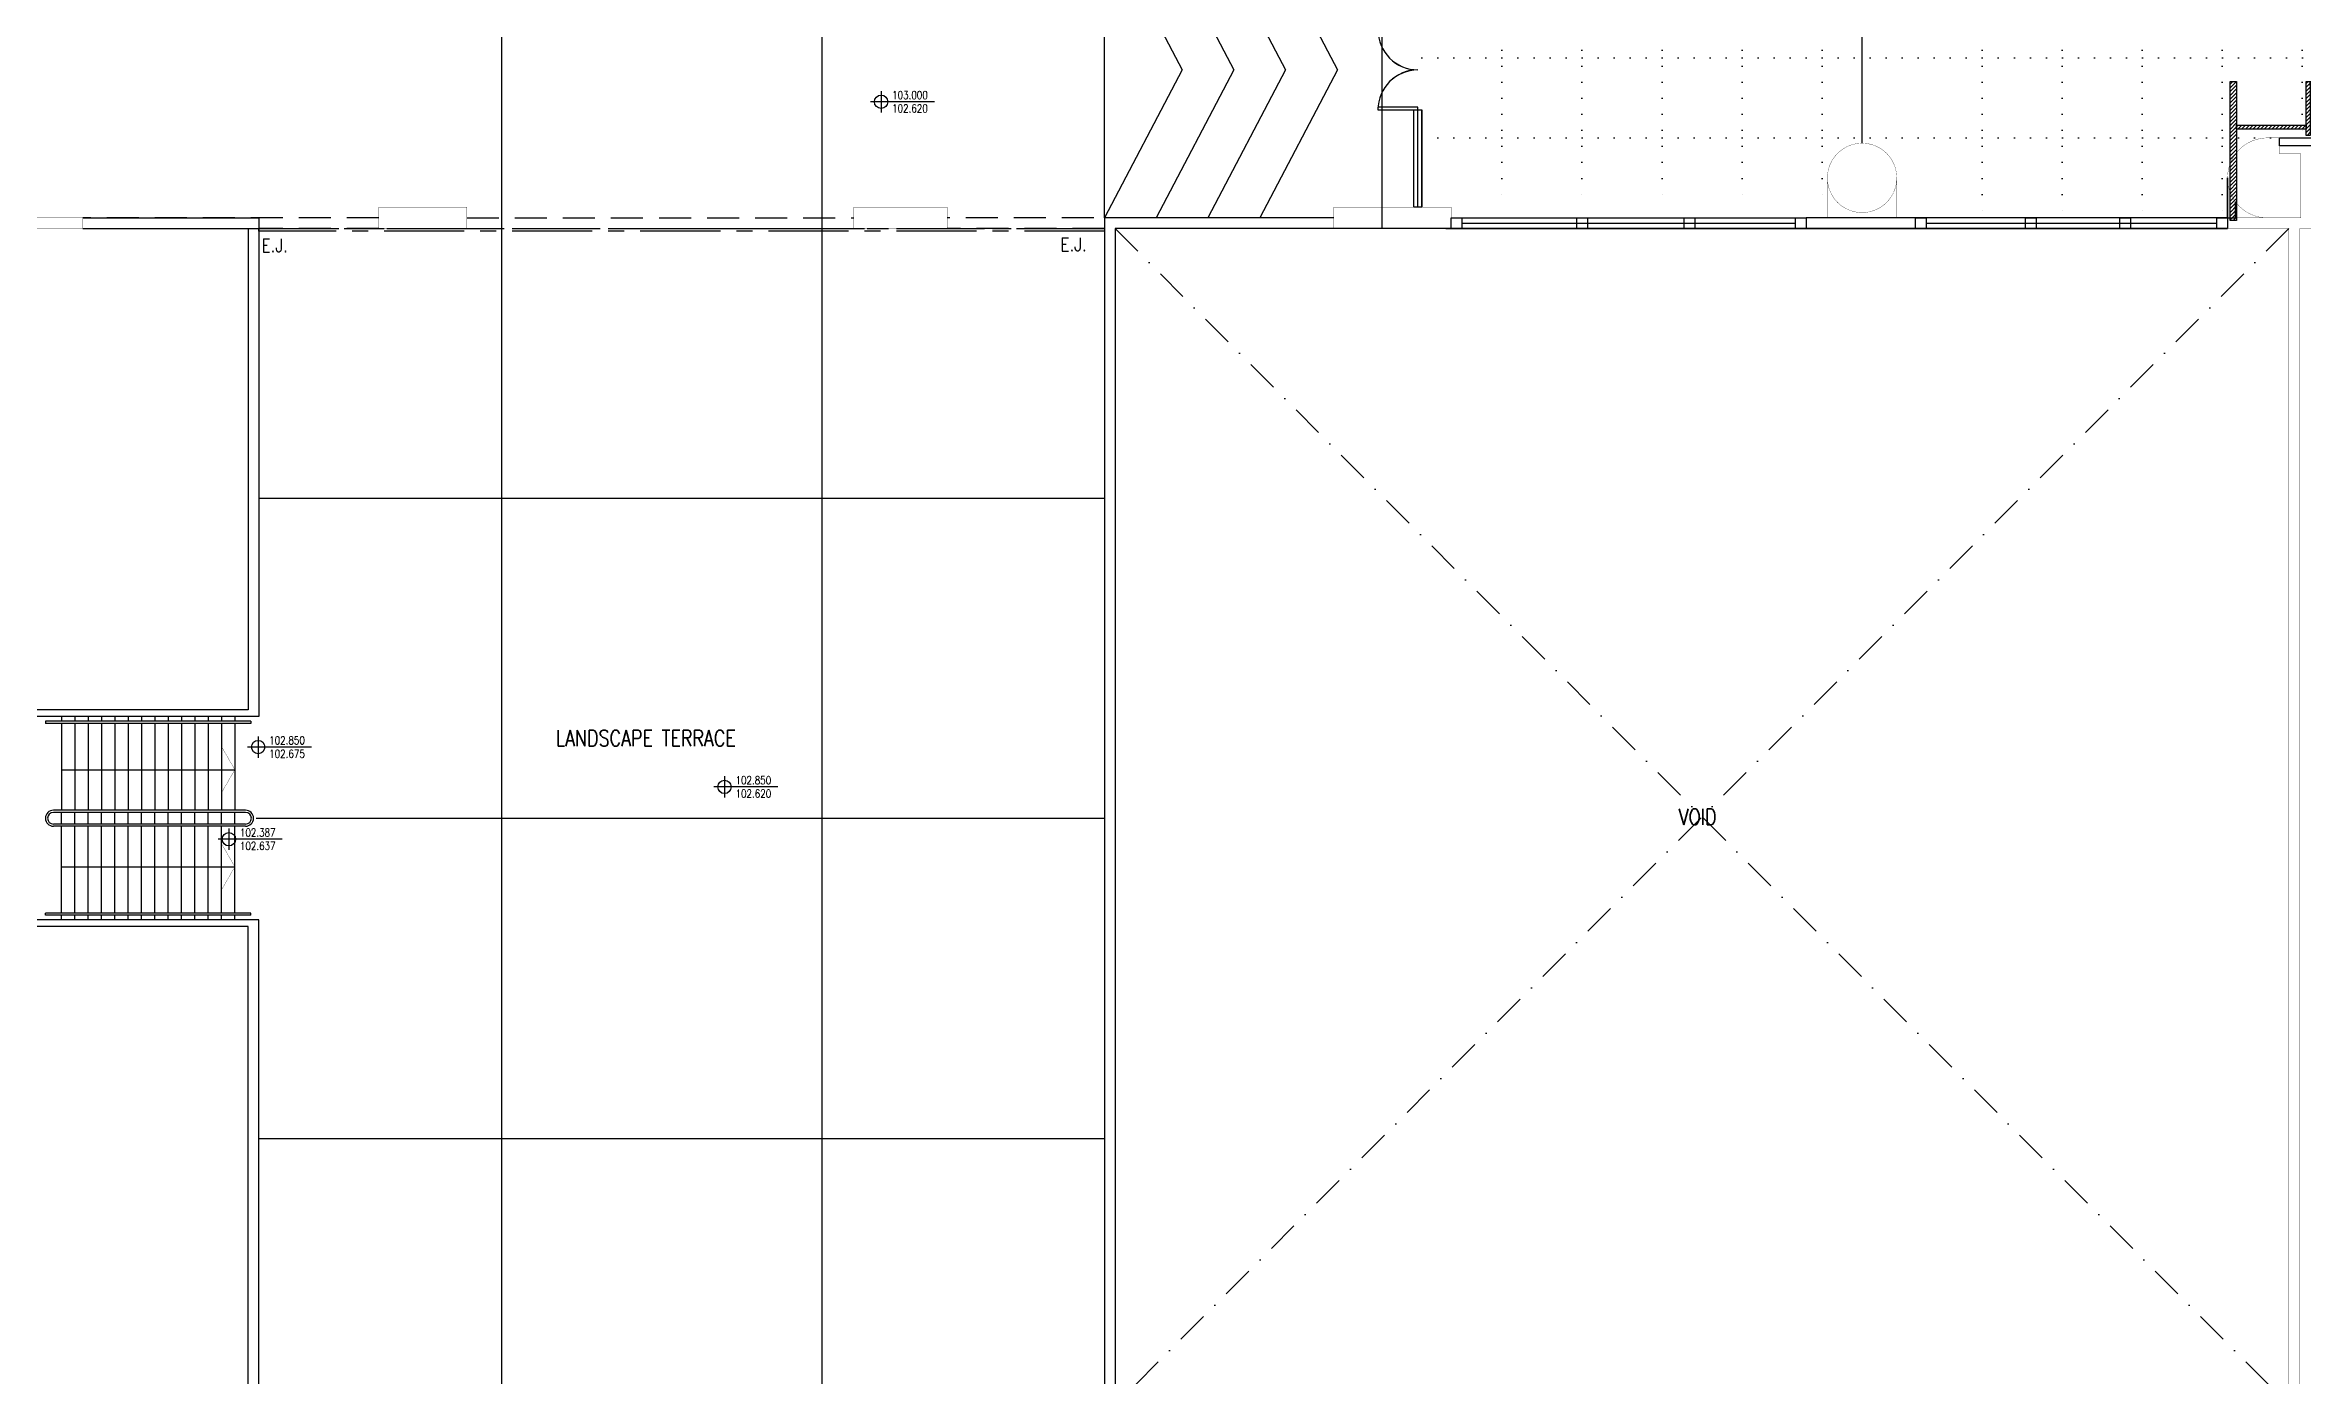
# Model space of a CAD drawing. Header units: millimetres. Extents: x -164841 to 156300, y -101000 to 60475.
# Drawn here: x -73056 to -30739, y -15650 to 9288 of the extents above; entities that cross this region are included whole.
import ezdxf

# ---------------------------------------------------------------- set-up
doc = ezdxf.new("R2010")
doc.units = ezdxf.units.MM
doc.header["$LTSCALE"] = 1200
for name, pattern in [('s2103a$0$CENTER', [2, 1.25, -0.25, 0.25, -0.25]), ('s2103a$0$DASHDOT', [1, 0.5, -0.25, 0, -0.25]), ('s2103a$0$DASHED', [0.75, 0.5, -0.25]), ('s2103a$0$DOT', [0.25, 0, -0.25]), ('s2103a$0$HIDDEN', [0.375, 0.25, -0.125]), ('s2103a$0$LG5$0$DASHED', [0.75, 0.5, -0.25])]:
    doc.linetypes.add(name, pattern=pattern)
for name, color, linetype in [('7', 7, 'Continuous'), ('A-WALL', 4, 'Continuous'), ('s2103a$0$20', 7, 'Continuous'), ('s2103a$0$23', 7, 'Continuous'), ('s2103a$0$25', 7, 'Continuous'), ('s2103a$0$35', 7, 'Continuous'), ('s2103a$0$4', 7, 'Continuous'), ('s2103a$0$48', 7, 'Continuous'), ('s2103a$0$6', 7, 'Continuous'), ('s2103a$0$7', 7, 'Continuous'), ('s2103a$0$LG5$0$20', 7, 'Continuous'), ('s2103a$0$LG5$0$23', 7, 'Continuous'), ('s2103a$0$LG5$0$New partition', 7, 'Continuous'), ('s2103a$0$LG5-Mac-n_1', 7, 'Continuous'), ('s2103a$0$LG5-Mac-n_dr', 9, 'Continuous'), ('s2103a$0$LG5-Mac-n_wall', 2, 'Continuous')]:
    doc.layers.add(name, color=color, linetype=linetype)
doc.styles.add('s2103a$0$STANDARD', font='SIMPLEX')
pattern_1 = [(45, (0, 0), (-35.35533906, 35.35533906), [])]

# ---------------------------------------------------------------- blocks, each defined once
blk = doc.blocks.new('s2103a$0$LEVEL')
at = {"layer": 's2103a$0$35', "linetype": 'Continuous'}
for p, q in [((1, 0), (-0.2, 0)), ((0, 0.2), (0, -0.2))]:
    blk.add_line(p, q, dxfattribs=at)
blk.add_circle((0, 0), 0.125, dxfattribs=at)
at = {"layer": 's2103a$0$35', "linetype": 'Continuous', "style": 's2103a$0$STANDARD', "width": 0.8}
for tag, p in [('TAG2', (0.2063, 0.05)), ('TAG1', (0.2063, -0.2))]:
    blk.add_attdef(tag, p, '', height=0.15, dxfattribs=at)
blk = doc.blocks.new('sdgasdgadfasd')
at = {"linetype": 'ByBlock', "lineweight": -2}
h = blk.add_hatch(dxfattribs=at)
h.set_pattern_fill('ANSI31', color=8, scale=400)
h.set_pattern_definition(pattern_1)
h.paths.add_polyline_path([(2976332, -790759), (2976277, -790759), (2976277, -790804), (2976332, -790804)])
at = {"layer": 'A-WALL', "linetype": 'ByBlock', "lineweight": -2}
h = blk.add_hatch(dxfattribs=at)
h.set_pattern_fill('ANSI31', color=8, scale=400)
h.set_pattern_definition([(45, (196, -98), (-35.35533906, 35.35533906), [])])
h.paths.add_polyline_path([(2977480, -781563), (2977580, -781563), (2977580, -780294), (2977480, -780294)])
h = blk.add_hatch(dxfattribs=at)
h.set_pattern_fill('ANSI31', color=8, scale=400)
h.set_pattern_definition(pattern_1)
h.paths.add_polyline_path([(2980530, -780344), (2980530, -780294), (2977580, -780294), (2977580, -780344)])
h = blk.add_hatch(dxfattribs=at)
h.set_pattern_fill('ANSI31', color=8, scale=400)
h.set_pattern_definition(pattern_1)
h.paths.add_polyline_path([(2980685, -781591), (2980656, -781668), (2980530, -781543), (2980530, -780294), (2980605, -780294), (2980605, -781512)])
h = blk.add_hatch(dxfattribs=at)
h.set_pattern_fill('ANSI31', color=8, scale=400)
h.set_pattern_definition(pattern_1)
h.paths.add_polyline_path([(2983512, -780294), (2983632, -780294), (2983632, -782901), (2983512, -782901)])
h = blk.add_hatch(dxfattribs=at)
h.set_pattern_fill('ANSI31', color=8, scale=400)
h.set_pattern_definition(pattern_1)
h.paths.add_polyline_path([(2982132, -782637), (2980605, -781110), (2980605, -781216), (2982132, -782743)])
h = blk.add_hatch(dxfattribs=at)
h.set_pattern_fill('ANSI31', color=8, scale=400)
h.set_pattern_definition(pattern_1)
h.paths.add_polyline_path([(2982132, -782826), (2982132, -782901), (2981888, -782901), (2980656, -781668), (2980685, -781591), (2981919, -782826)])
h = blk.add_hatch(dxfattribs=at)
h.set_pattern_fill('ANSI31', color=8, scale=400)
h.set_pattern_definition(pattern_1)
h.paths.add_polyline_path([(2982132, -781889), (2982207, -781889), (2982207, -782901), (2982132, -782901)])
h = blk.add_hatch(dxfattribs=at)
h.set_pattern_fill('ANSI31', color=8, scale=400)
h.set_pattern_definition(pattern_1)
h.paths.add_polyline_path([(2983512, -782081), (2982207, -782081), (2982207, -782006), (2983512, -782006)])
h = blk.add_hatch(dxfattribs=at)
h.set_pattern_fill('ANSI31', color=8, scale=400)
h.set_pattern_definition([(45, (-5e-10, -173.665), (-35.35533906, 35.35533906), [])])
h.paths.add_polyline_path([(2977580, -782363), (2976332, -782363), (2976332, -782463), (2976407, -782463), (2977580, -782463)])
h = blk.add_hatch(dxfattribs=at)
h.set_pattern_fill('ANSI31', color=8, scale=400)
h.set_pattern_definition(pattern_1)
h.paths.add_polyline_path([(2976332, -789240), (2976407, -789240), (2976407, -782463), (2976332, -782463)])
h = blk.add_hatch(dxfattribs=at)
h.set_pattern_fill('ANSI31', color=8, scale=400)
h.set_pattern_definition([(45, (0, 50), (-35.35533906, 35.35533906), [])])
h.paths.add_polyline_path([(2976405, -789240), (2976332, -789240), (2976332, -789339), (2976545, -789339), (2976545, -789240)])
h = blk.add_hatch(dxfattribs=at)
h.set_pattern_fill('ANSI31', color=8, scale=400)
h.set_pattern_definition(pattern_1)
h.paths.add_polyline_path([(2976432, -789339), (2976332, -789339), (2976332, -790804), (2976432, -790804)])
h = blk.add_hatch(dxfattribs=at)
h.set_pattern_fill('ANSI31', color=8, scale=400)
h.set_pattern_definition([(180, (2978997.595, -790163.1), (-3e-11, -50), [])])
h.paths.add_polyline_path([(2976432, -790026), (2976432, -790167), (2976948, -789651), (2977267, -789969), (2977338, -789899), (2976948, -789510)])
h = blk.add_hatch(dxfattribs=at)
h.set_pattern_fill('ANSI31', color=8, scale=400)
h.set_pattern_definition([(45, (40, 0), (-35.35533906, 35.35533906), [])])
h.paths.add_polyline_path([(2977245, -789339), (2977480, -789339), (2977480, -789615), (2977267, -789828), (2977338, -789899), (2977580, -789656), (2977580, -789240), (2977245, -789240)])
h = blk.add_hatch(dxfattribs=at)
h.set_pattern_fill('ANSI31', color=8, scale=400)
h.set_pattern_definition([(6e-11, (2977005.82, -789469.104), (-5e-11, 50), [])])
h.paths.add_polyline_path([(2976750, -790485), (2976432, -790167), (2976432, -790309), (2976609, -790486), (2976432, -790663), (2976432, -790804)])
at = {"layer": '7'}
blk.add_lwpolyline([(2983512, -782081), (2982207, -782081), (2982207, -782006), (2983512, -782006)], close=True, dxfattribs=at)
at = {"layer": 'A-WALL'}
for p, q in [((2982207, -782006), (2983512, -782006)), ((2983512, -782006), (2983512, -782081)), ((2983512, -782081), (2982207, -782081)), ((2976545, -789339), (2976332, -789339)), ((2976432, -790804), (2976432, -789339)), ((2976432, -790026), (2976948, -789510)), ((2977338, -789899), (2976948, -789510)), ((2977245, -789339), (2977245, -789240)), ((2977245, -789240), (2977580, -789240)), ((2977580, -789240), (2977580, -789656)), ((2976432, -790167), (2976948, -789651)), ((2977580, -789656), (2976432, -790804)), ((2977267, -789969), (2976948, -789651)), ((2976751, -790486), (2976432, -790167)), ((2976332, -790759), (2976277, -790759)), ((2976432, -790804), (2976277, -790804))]:
    blk.add_line(p, q, dxfattribs=at)
for points in [[(2977580, -781563), (2977580, -780294), (2977480, -780294), (2977480, -781563)], [(2977580, -780294), (2980530, -780294), (2980530, -780344), (2977580, -780344)], [(2982132, -781889), (2982207, -781889), (2982207, -782901), (2982132, -782901)], [(2977580, -782363), (2976332, -782363), (2976332, -782463), (2977580, -782463)]]:
    blk.add_lwpolyline(points, close=True, dxfattribs=at)
for points in [[(2980656, -781668), (2980530, -781543), (2980530, -780294), (2980605, -780294), (2980605, -781512), (2980709, -781615), (2980709, -781615), (2981919, -782826), (2982132, -782826), (2982132, -782901), (2981888, -782901), (2980656, -781668)], [(2983632, -782091), (2983632, -782901), (2983512, -782901), (2983512, -780294), (2983632, -780294), (2983632, -782081)], [(2982132, -782637), (2980605, -781110)], [(2980605, -781216), (2982132, -782743), (2982132, -782637)], [(2983632, -782091), (2983622, -782091), (2983622, -782081), (2983632, -782081)], [(2976332, -782463), (2976332, -789240), (2976407, -789240), (2976407, -782463), (2976332, -782463)], [(2976332, -789240), (2976332, -790759)], [(2976405, -789240), (2976545, -789240), (2976545, -789339)], [(2976432, -790694), (2976432, -789339)], [(2977245, -789339), (2977480, -789339), (2977480, -789615), (2977267, -789828)], [(2976432, -790309), (2976609, -790486), (2976432, -790663)]]:
    blk.add_lwpolyline(points, dxfattribs=at)
at = {"layer": 'A-WALL', "color": 8, "linetype": 'ByBlock', "lineweight": -2}
blk.add_lwpolyline([(2976545, -789240), (2977245, -789240), (2977245, -789339), (2976545, -789339)], close=True, dxfattribs=at)

msp = doc.modelspace()

# ---------------------------------------------------------------- linework, layer by layer
at = {"color": 1}
msp.add_line((-47400, 6250), (-47400, 8075), dxfattribs=at)
at = {"layer": 's2103a$0$20', "color": 14, "linetype": 'Continuous'}
for p, q in [((-32150, 6800), (-32150, 6050)), ((-32000, 6050), (-32000, 6350)), ((-32150, 6050), (-32000, 6050))]:
    msp.add_line(p, q, dxfattribs=at)
for points in [[(-31175, 7550), (-30325, 7550), (-30325, 7400), (-31175, 7400)], [(-32150, 6800), (-32150, 6050)]]:
    msp.add_lwpolyline(points, close=True, dxfattribs=at)
at = {"layer": 's2103a$0$20', "color": 14, "linetype": 'Continuous', "const_width": 5}
for points in [[(-32150, 6050), (-31400, 6050)], [(-32150, 6050), (-32150, 5850)], [(-31000, 5850), (-32150, 5850)], [(-31000, -18000), (-31000, 5850)], [(-30000, 5850), (-30800, 5850)], [(-30800, 5850), (-30800, -18000)]]:
    msp.add_lwpolyline(points, dxfattribs=at)
at = {"layer": 's2103a$0$23', "color": 2, "linetype": 's2103a$0$DASHED'}
for p, q in [((-66800, 6050), (-72350, 6050)), ((-65150, 6050), (-57900, 6050)), ((-48900, 6050), (-56150, 6050)), ((-46700, 6050), (-40050, 6050)), ((-32150, 6050), (-38000, 6050)), ((-66800, 5850), (-69050, 5850)), ((-65150, 5850), (-57900, 5850)), ((-53200, 5850), (-56150, 5850))]:
    msp.add_line(p, q, dxfattribs=at)
at = {"layer": 's2103a$0$23', "color": 14, "linetype": 'Continuous'}
for p, q in [((-46700, 6050), (-40050, 6050)), ((-32150, 6050), (-38000, 6050)), ((-46800, 5850), (-32150, 5850))]:
    msp.add_line(p, q, dxfattribs=at)
at = {"layer": 's2103a$0$23', "color": 14, "linetype": 's2103a$0$HIDDEN'}
msp.add_line((-69250, 5850), (-53200, 5850), dxfattribs=at)
at = {"layer": 's2103a$0$23', "color": 12, "linetype": 's2103a$0$DASHDOT'}
for p, q in [((-31000, 5850), (-53000, -16200)), ((-53000, 5850), (-31000, -16200))]:
    msp.add_line(p, q, dxfattribs=at)
at = {"layer": 's2103a$0$23', "color": 2, "linetype": 'Continuous'}
for p, q in [((-69050, -18250), (-69050, -7107)), ((-69250, -18250), (-69250, -7232))]:
    msp.add_line(p, q, dxfattribs=at)
at = {"layer": 's2103a$0$23', "color": 14, "linetype": 'Continuous'}
for points in [[(-72350, 6050), (-69050, 6050), (-69050, -3292)], [(-48900, 6050), (-53200, 6050), (-53200, -16400), (-31000, -16400)], [(-72350, 5850), (-69250, 5850), (-69250, -3167)], [(-32150, 5850), (-53000, 5850), (-53000, -16200), (-31000, -16200)]]:
    msp.add_lwpolyline(points, dxfattribs=at)
at = {"layer": 's2103a$0$25', "color": 10, "linetype": 'Continuous'}
for p, q in [((-69250, -3167), (-83650, -3167)), ((-69050, -3292), (-83650, -3292)), ((-69200, -3382), (-73050, -3382)), ((-73050, -3382), (-73050, -3422)), ((-72750, -3292), (-72750, -3382)), ((-72500, -3292), (-72500, -3382)), ((-72250, -3292), (-72250, -3382)), ((-72000, -3292), (-72000, -3382)), ((-71750, -3292), (-71750, -3382)), ((-71500, -3292), (-71500, -3382)), ((-71250, -3292), (-71250, -3382)), ((-71000, -3292), (-71000, -3382)), ((-70750, -3292), (-70750, -3382)), ((-70500, -3292), (-70500, -3382)), ((-70250, -3292), (-70250, -3382)), ((-70000, -3292), (-70000, -3382)), ((-69750, -3292), (-69750, -3382)), ((-69500, -3292), (-69500, -3382)), ((-69200, -3382), (-69200, -3422)), ((-69200, -3422), (-73050, -3422)), ((-72750, -3422), (-72750, -5050)), ((-72500, -3422), (-72500, -5050)), ((-72250, -3422), (-72250, -5050)), ((-72000, -3422), (-72000, -5050)), ((-71750, -3422), (-71750, -5050)), ((-71500, -3422), (-71500, -5050)), ((-71250, -3422), (-71250, -5050)), ((-71000, -3422), (-71000, -5050)), ((-70750, -3422), (-70750, -5050)), ((-70500, -3422), (-70500, -5050)), ((-70250, -3422), (-70250, -5050)), ((-70000, -3422), (-70000, -5050)), ((-69750, -3422), (-69750, -5050)), ((-69500, -3422), (-69500, -5050)), ((-72750, -4290), (-69500, -4290)), ((-69300, -5050), (-72900, -5050)), ((-69300, -5090), (-72900, -5090)), ((-69300, -5310), (-72900, -5310)), ((-69300, -5350), (-72900, -5350)), ((-72750, -5310), (-72750, -5090)), ((-72750, -6977), (-72750, -5350)), ((-72500, -5310), (-72500, -5090)), ((-72500, -6977), (-72500, -5350)), ((-72250, -5310), (-72250, -5090)), ((-72250, -6977), (-72250, -5350)), ((-72000, -5310), (-72000, -5090)), ((-72000, -6977), (-72000, -5350)), ((-71750, -5310), (-71750, -5090)), ((-71750, -6977), (-71750, -5350)), ((-71500, -5310), (-71500, -5090)), ((-71500, -6977), (-71500, -5350)), ((-71250, -5310), (-71250, -5090)), ((-71250, -6977), (-71250, -5350)), ((-71000, -5310), (-71000, -5090)), ((-71000, -6977), (-71000, -5350)), ((-70750, -5310), (-70750, -5090)), ((-70750, -6977), (-70750, -5350)), ((-70500, -5310), (-70500, -5090)), ((-70500, -6977), (-70500, -5350)), ((-70250, -5310), (-70250, -5090)), ((-70250, -6977), (-70250, -5350)), ((-70000, -5310), (-70000, -5090)), ((-70000, -6977), (-70000, -5350)), ((-69750, -5310), (-69750, -5090)), ((-69750, -6977), (-69750, -5350)), ((-69500, -5310), (-69500, -5090)), ((-69500, -6977), (-69500, -5350)), ((-72750, -6110), (-69500, -6110)), ((-69050, -7107), (-83650, -7107)), ((-69200, -6977), (-73050, -6977)), ((-73050, -7017), (-73050, -6977)), ((-69200, -7017), (-73050, -7017)), ((-72750, -7107), (-72750, -7017)), ((-72500, -7107), (-72500, -7017)), ((-72250, -7107), (-72250, -7017)), ((-72000, -7107), (-72000, -7017)), ((-71750, -7107), (-71750, -7017)), ((-71500, -7107), (-71500, -7017)), ((-71250, -7107), (-71250, -7017)), ((-71000, -7107), (-71000, -7017)), ((-70750, -7107), (-70750, -7017)), ((-70500, -7107), (-70500, -7017)), ((-70250, -7107), (-70250, -7017)), ((-70000, -7107), (-70000, -7017)), ((-69750, -7107), (-69750, -7017)), ((-69500, -7107), (-69500, -7017)), ((-69200, -7017), (-69200, -6977)), ((-69250, -7232), (-83650, -7232))]:
    msp.add_line(p, q, dxfattribs=at)
at = {"layer": 's2103a$0$25', "color": 10, "linetype": 'Continuous', "const_width": 5}
for points in [[(-69500, -4290), (-69750, -3857)], [(-69500, -4290), (-69750, -4723)], [(-69500, -6110), (-69750, -5677)], [(-69500, -6110), (-69750, -6543)]]:
    msp.add_lwpolyline(points, dxfattribs=at)
at = {"layer": 's2103a$0$25', "color": 10, "linetype": 'Continuous'}
for centre, radius, start, end in [((-72900, -5200), 150, 90, 270), ((-69300, -5200), 150, 270, 90), ((-72900, -5200), 110, 90, 270), ((-69300, -5200), 110, 270, 90)]:
    msp.add_arc(centre, radius, start, end, dxfattribs=at)
at = {"layer": 's2103a$0$4', "linetype": 's2103a$0$DOT'}
for p, q in [((-45750, 31700), (-45750, 6250)), ((-44250, 31700), (-44250, 6250)), ((-42750, 31700), (-42750, 6250)), ((-41250, 31700), (-41250, 6250)), ((-39750, 31700), (-39750, 6250)), ((-36750, 31700), (-36750, 6050)), ((-35250, 31700), (-35250, 6050)), ((-33750, 31700), (-33750, 6050)), ((-32250, 31700), (-32250, 6050)), ((-30750, 31700), (-30750, 7550)), ((-47250, 9050), (-30000, 9050)), ((-47250, 7550), (-30000, 7550))]:
    msp.add_line(p, q, dxfattribs=at)
at = {"layer": 's2103a$0$6', "color": 12, "linetype": 'Continuous', "const_width": 5}
msp.add_lwpolyline([(-38350, 6800, 1), (-39650, 6800, 1)], format="xyb", close=True, dxfattribs=at)
msp.add_lwpolyline([(-31400, 6050, -1), (-31400, 7550, -1)], format="xyb", dxfattribs=at)
msp.add_lwpolyline([(-31400, 6050), (-30775, 6050), (-30775, 7250), (-31175, 7250), (-31175, 7550), (-31400, 7550)], dxfattribs=at)
at = {"layer": 's2103a$0$6', "color": 2, "linetype": 'Continuous', "const_width": 5}
msp.add_lwpolyline([(-39650, 6800), (-39650, 6050), (-40050, 6050), (-40050, 5850), (-38000, 5850), (-38000, 6050), (-38350, 6050), (-38350, 6800)], dxfattribs=at)
at = {"layer": 's2103a$0$6', "color": 12, "linetype": 'Continuous', "const_width": 5}
for points in [[(-75800, 5850), (-72350, 5850), (-72350, 6050), (-74200, 6050), (-74200, 6250), (-75800, 6250)], [(-66800, 5850), (-65150, 5850), (-65150, 6250), (-66800, 6250)], [(-57900, 5850), (-56150, 5850), (-56150, 6250), (-57900, 6250)], [(-48900, 5850), (-46700, 5850), (-46700, 6250), (-48900, 6250)]]:
    msp.add_lwpolyline(points, close=True, dxfattribs=at)
at = {"layer": 's2103a$0$7', "color": 4, "linetype": 'Continuous'}
for p, q in [((-39000, 7450), (-39000, 11975)), ((-64500, 11600), (-64500, -18250)), ((-58500, 11600), (-58500, -18250)), ((-53200, 6050), (-53200, 11600)), ((-48000, 11600), (-48000, 5850)), ((-69050, 800), (-53200, 800)), ((-69100, -5200), (-53200, -5200)), ((-69050, -11200), (-53200, -11200))]:
    msp.add_line(p, q, dxfattribs=at)
at = {"layer": 's2103a$0$7', "color": 4, "linetype": 's2103a$0$CENTER'}
msp.add_lwpolyline([(-69050, 5850), (-53200, 5850), (-53200, 5800), (-69050, 5800)], close=True, dxfattribs=at)
at = {"layer": 's2103a$0$LG5$0$20', "color": 2, "linetype": 'Continuous'}
msp.add_line((-32150, 6050), (-32000, 6050), dxfattribs=at)
at = {"layer": 's2103a$0$LG5$0$20', "color": 2, "linetype": 'Continuous', "const_width": 5}
msp.add_lwpolyline([(-32150, 6050), (-32150, 5850)], dxfattribs=at)
at = {"layer": 's2103a$0$LG5$0$23', "color": 2, "linetype": 's2103a$0$LG5$0$DASHED'}
for p, q in [((-46700, 6050), (-40050, 6050)), ((-32150, 6050), (-38000, 6050))]:
    msp.add_line(p, q, dxfattribs=at)
at = {"layer": 's2103a$0$LG5$0$23', "color": 2, "linetype": 'Continuous'}
for p, q in [((-46700, 6050), (-40050, 6050)), ((-32150, 6050), (-38000, 6050)), ((-46800, 5850), (-32150, 5850))]:
    msp.add_line(p, q, dxfattribs=at)
for points in [[(-48900, 6050), (-53200, 6050), (-53200, -16400), (-31000, -16400)], [(-32150, 5850), (-53000, 5850), (-53000, -16200), (-31000, -16200)]]:
    msp.add_lwpolyline(points, dxfattribs=at)
msp.add_lwpolyline([(-40050, 5850), (-38000, 5850), (-38000, 6050), (-40050, 6050)], close=True, dxfattribs=at)
at = {"layer": 's2103a$0$LG5$0$New partition', "color": 1}
for p, q in [((-47400, 6250), (-47400, 8075)), ((-47250, 6250), (-47250, 8075)), ((-46500, 5950), (-40250, 5950)), ((-37800, 5950), (-32350, 5950))]:
    msp.add_line(p, q, dxfattribs=at)
for points in [[(-46500, 5850), (-46700, 5850), (-46700, 6050), (-46500, 6050)], [(-44144, 5850), (-44344, 5850), (-44344, 6050), (-44144, 6050)], [(-42132, 5850), (-42332, 5850), (-42332, 6050), (-42132, 6050)], [(-40050, 5850), (-40250, 5850), (-40250, 6050), (-40050, 6050)], [(-37800, 5850), (-38000, 5850), (-38000, 6050), (-37800, 6050)], [(-35740, 5850), (-35940, 5850), (-35940, 6050), (-35740, 6050)], [(-33966, 5850), (-34166, 5850), (-34166, 6050), (-33966, 6050)], [(-32150, 5850), (-32350, 5850), (-32350, 6050), (-32150, 6050)]]:
    msp.add_lwpolyline(points, close=True, dxfattribs=at)
at = {"layer": 's2103a$0$LG5-Mac-n_1', "color": 1}
msp.add_line((-53200, 6050), (-53200, 11600), dxfattribs=at)
for points in [[(-53200, 11600), (-51745, 8825), (-53200, 6050)], [(-52230, 11600), (-50775, 8825), (-52230, 6050)], [(-51260, 11600), (-49805, 8825), (-51260, 6050)], [(-50290, 11600), (-48835, 8825), (-50290, 6050)]]:
    msp.add_lwpolyline(points, dxfattribs=at)
at = {"layer": 's2103a$0$LG5-Mac-n_dr'}
for p, q in [((-48075, 8125), (-48075, 8075)), ((-47325, 8125), (-48075, 8125)), ((-48075, 8075), (-47325, 8075)), ((-47400, 8075), (-47250, 8075))]:
    msp.add_line(p, q, dxfattribs=at)
msp.add_lwpolyline([(-48075, 8125), (-48075, 8075), (-47325, 8075), (-47325, 8125)], close=True, dxfattribs=at)
for centre, start, end in [((-47325, 9575), 180, 270), ((-47325, 8075), 90, 180)]:
    msp.add_arc(centre, 750, start, end, dxfattribs=at)
for centre, major_axis in [((-47325, 9575), (530, -530)), ((-47325, 8075), (-530, -530))]:
    msp.add_ellipse(centre, major_axis=major_axis, ratio=1, start_param=3.926991, end_param=5.497787, dxfattribs=at)
at = {"layer": 's2103a$0$LG5-Mac-n_wall'}
msp.add_line((-47325, 6250), (-47325, 8075), dxfattribs=at)
msp.add_lwpolyline([(-47250, 8075), (-47250, 6250), (-47400, 6250), (-47400, 8075)], dxfattribs=at)

# ---------------------------------------------------------------- block references
at = {"xscale": 999.9979999999999, "yscale": 999.9979999999999, "zscale": 1000}
for p, values in [((-57387, 8227), {'TAG1': '102.620', 'TAG2': '103.000'}), ((-69063, -3866), {'TAG1': '102.675', 'TAG2': '102.850'}), ((-60322, -4613), {'TAG1': '102.620', 'TAG2': '102.850'}), ((-69612, -5593), {'TAG1': '102.637', 'TAG2': '102.387'})]:
    msp.add_blockref('s2103a$0$LEVEL', p, dxfattribs=at).add_auto_attribs(values)
at = {"layer": 'A-WALL', "color": 0, "linetype": 'ByBlock', "lineweight": -2, "rotation": 180}
msp.add_blockref('sdgasdgadfasd', (2951532, -774294), dxfattribs=at)

# ---------------------------------------------------------------- texts
at = {"layer": 's2103a$0$48', "color": 15, "linetype": 'Continuous', "style": 's2103a$0$STANDARD', "width": 0.8}
for s, p in [('LANDSCAPE TERRACE', (-63484, -3850)), ('VOID', (-42436, -5325))]:
    msp.add_text(s, height=300, dxfattribs=at).set_placement(p)
at = {"layer": 's2103a$0$7', "color": 2, "linetype": 's2103a$0$CENTER', "style": 's2103a$0$STANDARD', "width": 0.84}
for p in [(-69001, 5409), (-54027, 5425)]:
    msp.add_text('E.J.', height=250, dxfattribs=at).set_placement(p)

doc.saveas('drawing.dxf')
